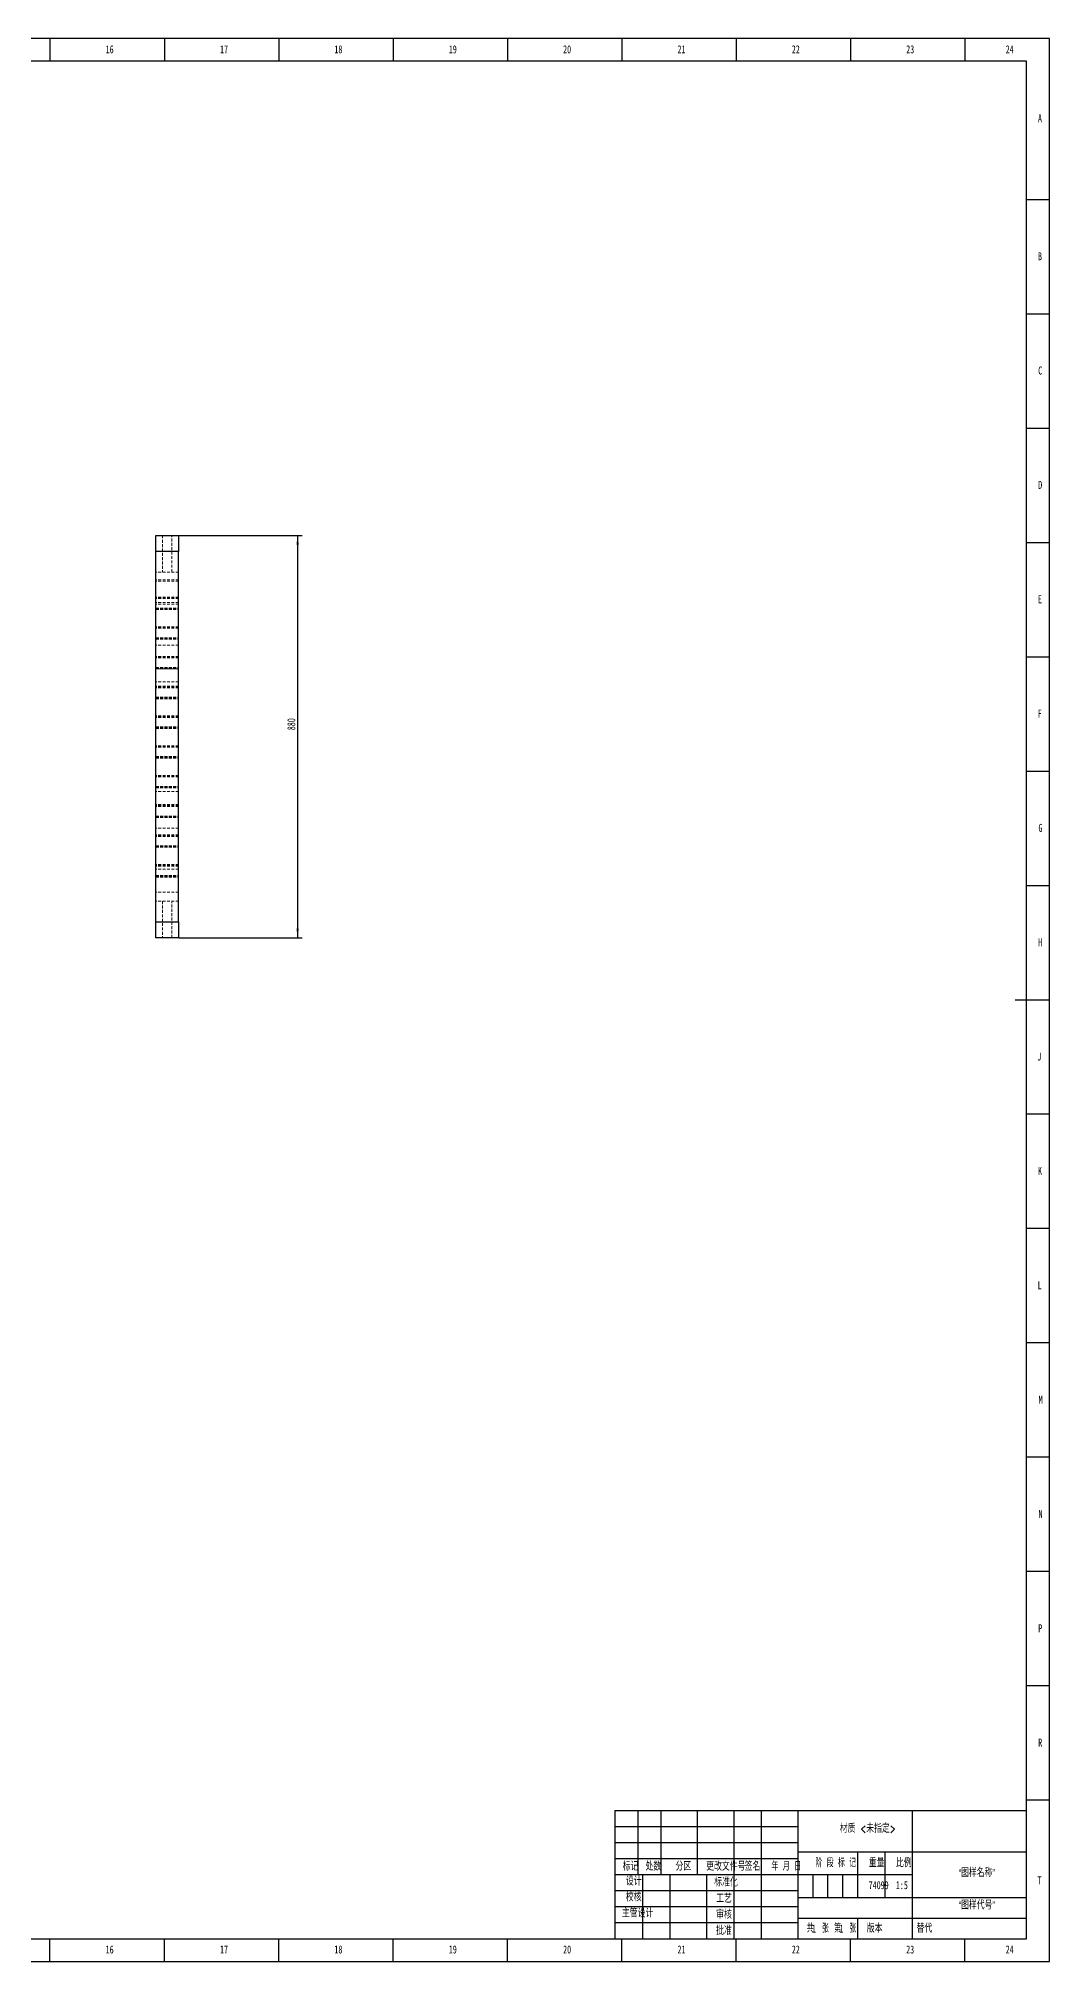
# Model space of a CAD drawing. Header units: millimetres. Extents: x 0 to 1189, y 0 to 841.
# Drawn here: x 747 to 1189, y 0 to 841 of the extents above; entities that cross this region are included whole.
import ezdxf

# ---------------------------------------------------------------- set-up
doc = ezdxf.new("R2010")
doc.units = ezdxf.units.MM
doc.linetypes.add('HIDDEN', pattern=[1.905, 1.27, -0.635])
for name, color, linetype in [('10', 7, 'Continuous'), ('5', 7, 'Continuous'), ('9', 7, 'Continuous'), ('SLD-0', 7, 'Continuous')]:
    doc.layers.add(name, color=color, linetype=linetype)
doc.styles.add('SLDTEXTSTYLE0', font='TXT', dxfattribs={"width": 0.7, "bigfont": 'bigfont'})
doc.styles.add('SLDTEXTSTYLE1', font='TXT', dxfattribs={"width": 0.6, "bigfont": 'bigfont'})
doc.styles.add('SLDTEXTSTYLE2', font='TXT', dxfattribs={"width": 0.614286, "bigfont": 'bigfont'})
doc.styles.add('SLDTEXTSTYLE3', font='TXT', dxfattribs={"width": 0.62, "bigfont": 'bigfont'})
doc.styles.add('SLDTEXTSTYLE5', font='TXT', dxfattribs={"width": 0.7})
doc.dimstyles.new('SLDDIMSTYLE1', dxfattribs={"dimtxt": 3.5, "dimasz": 4.08, "dimexe": 0, "dimexo": 0.0625, "dimgap": 0.875, "dimtad": 2, "dimlfac": 5, "dimrnd": 1e-09, "dimzin": 12, "dimdsep": 46, "dimtxsty": 'SLDTEXTSTYLE5', "dimsah": 1, "dimcen": 0.09, "dimadec": 0, "dimazin": 3, "dimtfac": 1, "dimtofl": 0, "dimtmove": 0, "dimatfit": 3, "dimfxl": 1, "dimfrac": 2, "dimtolj": 1, "dimtzin": 12, "dimarcsym": 0})

# ---------------------------------------------------------------- blocks, each defined once
blk = doc.blocks.new('_D_13')
at = {"layer": '10'}
for p, q in [((808.26, 623.67), (862.26, 623.67)), ((860.26, 623.67), (860.26, 447.67)), ((808.26, 447.67), (862.26, 447.67))]:
    blk.add_line(p, q, dxfattribs=at)
for points in [[(860.26, 623.67), (859.75, 619.59), (860.77, 619.59)], [(860.26, 447.67), (860.77, 451.75), (859.75, 451.75)]]:
    blk.add_solid(points, dxfattribs=at)
at = {"layer": '10', "insert": (855.75, 538.5), "char_height": 3.5, "attachment_point": 1, "rotation": 90, "style": 'SLDTEXTSTYLE5'}
blk.add_mtext('880', dxfattribs=at)

msp = doc.modelspace()

# ---------------------------------------------------------------- linework, layer by layer
at = {"color": 7, "linetype": 'Continuous', "lineweight": 25}
for p, q in [((798.257, 616.6723), (798.257, 623.6723)), ((798.257, 623.6723), (808.257, 623.6723)), ((808.257, 623.6723), (808.257, 616.6723)), ((808.257, 616.6723), (798.257, 616.6723)), ((798.257, 454.6723), (798.257, 616.6723)), ((808.257, 454.6723), (808.257, 616.6723)), ((798.257, 454.6723), (808.257, 454.6723)), ((798.257, 447.6723), (798.257, 454.6723)), ((808.257, 454.6723), (808.257, 447.6723)), ((808.257, 447.6723), (798.257, 447.6723))]:
    msp.add_line(p, q, dxfattribs=at)
at = {"color": 7, "linetype": 'HIDDEN', "lineweight": 18}
for p, q in [((801.257, 623.6723), (801.257, 607.6723)), ((805.257, 607.6723), (805.257, 623.6723)), ((798.257, 616.6723), (808.257, 616.6723)), ((808.257, 607.6723), (798.257, 607.6723)), ((808.257, 604.3165), (798.257, 604.3165)), ((808.257, 603.6723), (798.257, 603.6723)), ((808.257, 596.7165), (798.257, 596.7165)), ((808.257, 596.5555), (798.257, 596.5555)), ((808.257, 596.3944), (798.257, 596.3944)), ((808.257, 596.2334), (798.257, 596.2334)), ((808.257, 596.0723), (798.257, 596.0723)), ((808.257, 594.3165), (798.257, 594.3165)), ((808.257, 593.6723), (798.257, 593.6723)), ((798.257, 591.9165), (808.257, 591.9165)), ((798.257, 591.7555), (808.257, 591.7555)), ((798.257, 591.5944), (808.257, 591.5944)), ((798.257, 591.4334), (808.257, 591.4334)), ((798.257, 591.2723), (808.257, 591.2723)), ((808.257, 583.7165), (798.257, 583.7165)), ((808.257, 583.5555), (798.257, 583.5555)), ((808.257, 583.3944), (798.257, 583.3944)), ((808.257, 583.2334), (798.257, 583.2334)), ((808.257, 583.0723), (798.257, 583.0723)), ((798.257, 578.9165), (808.257, 578.9165)), ((798.257, 578.7555), (808.257, 578.7555)), ((798.257, 578.5944), (808.257, 578.5944)), ((798.257, 578.4334), (808.257, 578.4334)), ((798.257, 578.2723), (808.257, 578.2723)), ((808.257, 575.6723), (798.257, 575.6723)), ((808.257, 570.7165), (798.257, 570.7165)), ((808.257, 570.5555), (798.257, 570.5555)), ((808.257, 570.3944), (798.257, 570.3944)), ((808.257, 570.2334), (798.257, 570.2334)), ((808.257, 570.0723), (798.257, 570.0723)), ((798.257, 565.9165), (808.257, 565.9165)), ((798.257, 565.7555), (808.257, 565.7555)), ((798.257, 565.5944), (808.257, 565.5944)), ((798.257, 565.4334), (808.257, 565.4334)), ((808.257, 565.3292), (798.257, 565.3292)), ((798.257, 565.2723), (808.257, 565.2723)), ((808.257, 559.6723), (798.257, 559.6723)), ((808.257, 557.7165), (798.257, 557.7165)), ((808.257, 557.5555), (798.257, 557.5555)), ((808.257, 557.3944), (798.257, 557.3944)), ((808.257, 557.2334), (798.257, 557.2334)), ((808.257, 557.0723), (798.257, 557.0723)), ((798.257, 552.9165), (808.257, 552.9165)), ((798.257, 552.7555), (808.257, 552.7555)), ((798.257, 552.5944), (808.257, 552.5944)), ((798.257, 552.4334), (808.257, 552.4334)), ((798.257, 552.2723), (808.257, 552.2723)), ((808.257, 544.7165), (798.257, 544.7165)), ((808.257, 544.5555), (798.257, 544.5555)), ((808.257, 544.3944), (798.257, 544.3944)), ((808.257, 544.2334), (798.257, 544.2334)), ((808.257, 544.0723), (798.257, 544.0723)), ((798.257, 539.9165), (808.257, 539.9165)), ((798.257, 539.7555), (808.257, 539.7555)), ((798.257, 539.5944), (808.257, 539.5944)), ((798.257, 539.4334), (808.257, 539.4334)), ((798.257, 539.2723), (808.257, 539.2723)), ((808.257, 531.7165), (798.257, 531.7165)), ((808.257, 531.5555), (798.257, 531.5555)), ((808.257, 531.3944), (798.257, 531.3944)), ((808.257, 531.2334), (798.257, 531.2334)), ((808.257, 531.0723), (798.257, 531.0723)), ((798.257, 526.9165), (808.257, 526.9165)), ((798.257, 526.7555), (808.257, 526.7555)), ((798.257, 526.5944), (808.257, 526.5944)), ((798.257, 526.4334), (808.257, 526.4334)), ((798.257, 526.2723), (808.257, 526.2723)), ((808.257, 518.7165), (798.257, 518.7165)), ((808.257, 518.5555), (798.257, 518.5555)), ((808.257, 518.3944), (798.257, 518.3944)), ((808.257, 518.2334), (798.257, 518.2334)), ((808.257, 518.0723), (798.257, 518.0723)), ((798.257, 513.9165), (808.257, 513.9165)), ((798.257, 513.7555), (808.257, 513.7555)), ((798.257, 513.5944), (808.257, 513.5944)), ((798.257, 513.4334), (808.257, 513.4334)), ((798.257, 513.2723), (808.257, 513.2723)), ((808.257, 511.6723), (798.257, 511.6723)), ((808.257, 506.0155), (798.257, 506.0155)), ((808.257, 505.7165), (798.257, 505.7165)), ((808.257, 505.5555), (798.257, 505.5555)), ((808.257, 505.3944), (798.257, 505.3944)), ((808.257, 505.2334), (798.257, 505.2334)), ((808.257, 505.0723), (798.257, 505.0723)), ((798.257, 500.9165), (808.257, 500.9165)), ((798.257, 500.7555), (808.257, 500.7555)), ((798.257, 500.5944), (808.257, 500.5944)), ((798.257, 500.4334), (808.257, 500.4334)), ((798.257, 500.2723), (808.257, 500.2723)), ((808.257, 495.6723), (798.257, 495.6723)), ((808.257, 492.7165), (798.257, 492.7165)), ((808.257, 492.5555), (798.257, 492.5555)), ((808.257, 492.3944), (798.257, 492.3944)), ((808.257, 492.2334), (798.257, 492.2334)), ((808.257, 492.0723), (798.257, 492.0723)), ((798.257, 487.9165), (808.257, 487.9165)), ((798.257, 487.7555), (808.257, 487.7555)), ((798.257, 487.5944), (808.257, 487.5944)), ((798.257, 487.4334), (808.257, 487.4334)), ((798.257, 487.2723), (808.257, 487.2723)), ((808.257, 479.7165), (798.257, 479.7165)), ((808.257, 479.5555), (798.257, 479.5555)), ((808.257, 479.3944), (798.257, 479.3944)), ((808.257, 479.2334), (798.257, 479.2334)), ((808.257, 479.0723), (798.257, 479.0723)), ((808.257, 477.6723), (798.257, 477.6723)), ((798.257, 474.9165), (808.257, 474.9165)), ((798.257, 474.7555), (808.257, 474.7555)), ((798.257, 474.5944), (808.257, 474.5944)), ((798.257, 474.4334), (808.257, 474.4334)), ((798.257, 474.2723), (808.257, 474.2723)), ((808.257, 467.6723), (798.257, 467.6723)), ((808.257, 463.6723), (798.257, 463.6723)), ((801.257, 463.6723), (801.257, 447.6723)), ((805.257, 447.6723), (805.257, 463.6723)), ((808.257, 454.6723), (798.257, 454.6723))]:
    msp.add_line(p, q, dxfattribs=at)
at = {"layer": '5', "color": 7}
for p, q in [((1189, 841), (0, 841)), ((1189, 0), (1189, 841)), ((999, 59), (1079, 59)), ((999, 52), (1079, 52)), ((1085.5, 38), (1085.5, 28)), ((1092, 38), (1092, 28)), ((1098.5, 38), (1098.5, 28)), ((0, 0), (1189, 0))]:
    msp.add_line(p, q, dxfattribs=at)
at = {"layer": '5'}
for p, q in [((752, 841), (752, 831.0501)), ((802, 841), (802, 831.0501)), ((852, 841), (852, 831.0501)), ((902, 841), (902, 831.0501)), ((952, 841), (952, 831.0501)), ((1002, 841), (1002, 831.0501)), ((1052, 841), (1052, 831.0501)), ((1102, 841), (1102, 831.0501)), ((1152, 841), (1152, 831.0501)), ((1189, 770.5), (1179, 770.5)), ((1189, 720.5), (1179, 720.5)), ((1189, 670.5), (1179, 670.5)), ((1189, 620.5), (1179, 620.5)), ((1189, 570.5), (1179, 570.5)), ((1189, 520.5), (1179, 520.5)), ((1189, 470.5), (1179, 470.5)), ((1189, 370.5), (1179, 370.5)), ((1189, 320.5), (1179, 320.5)), ((1189, 270.5), (1179, 270.5)), ((1189, 220.5), (1179, 220.5)), ((1189, 170.5), (1179, 170.5)), ((1189, 120.5), (1179, 120.5)), ((1189, 70.5), (1179, 70.5)), ((752, 0), (752, 10)), ((802, 0), (802, 10)), ((852, 0), (852, 10)), ((902, 0), (902, 10)), ((952, 0), (952, 10)), ((1002, 0), (1002, 10)), ((1052, 0), (1052, 10)), ((1102, 0), (1102, 10)), ((1152, 0), (1152, 10))]:
    msp.add_line(p, q, dxfattribs=at)
at = {"layer": '5', "color": 7, "lineweight": 25}
for p, q in [((1179, 831.0501), (25, 831.0501)), ((1179, 10), (1179, 831.0501)), ((999, 66), (1179, 66)), ((999, 66), (999, 10)), ((1009, 66), (1009, 38)), ((1019, 66), (1019, 38)), ((1035, 66), (1035, 38)), ((1051, 66), (1051, 10)), ((1063, 66), (1063, 10)), ((1079, 66), (1079, 10)), ((1129, 66), (1129, 38)), ((999, 45), (1079, 45)), ((1079, 48), (1179, 48)), ((1105, 48), (1105, 28)), ((1117, 48), (1117, 28)), ((999, 38), (1129, 38)), ((1011, 38), (1011, 10)), ((1023, 38), (1023, 10)), ((1039, 38), (1039, 10)), ((1129, 38), (1129, 10)), ((999, 31), (1079, 31)), ((1079, 28), (1179, 28)), ((999, 24), (1079, 24)), ((999, 17), (1079, 17)), ((1079.0061, 18.9824), (1179, 18.9824)), ((0, 10), (1179, 10))]:
    msp.add_line(p, q, dxfattribs=at)
at = {"layer": '5', "lineweight": 25}
for p, q in [((1189, 420.5), (1174, 420.5)), ((1105, 18.9824), (1105, 10))]:
    msp.add_line(p, q, dxfattribs=at)

# ---------------------------------------------------------------- texts
at = {"layer": '10', "char_height": 3.5}
for s, insert, attachment_point, style in [('16', (778.0913, 838.0019), 2, 'SLDTEXTSTYLE5'), ('17', (828.0913, 838.0019), 2, 'SLDTEXTSTYLE5'), ('18', (878.0913, 838.0019), 2, 'SLDTEXTSTYLE5'), ('19', (928.0913, 838.0019), 2, 'SLDTEXTSTYLE5'), ('20', (978.0889, 838.0019), 2, 'SLDTEXTSTYLE5'), ('21', (1028.0889, 838.0019), 2, 'SLDTEXTSTYLE5'), ('22', (1078.0889, 838.0019), 2, 'SLDTEXTSTYLE5'), ('23', (1128.0889, 838.0019), 2, 'SLDTEXTSTYLE5'), ('24', (1171.5889, 838.0019), 2, 'SLDTEXTSTYLE5'), ('A', (1184.8203, 807.7519), 2, 'SLDTEXTSTYLE5'), ('B', (1184.8203, 747.5019), 2, 'SLDTEXTSTYLE5'), ('C', (1184.9273, 697.5299), 2, 'SLDTEXTSTYLE5'), ('D', (1184.9297, 647.5019), 2, 'SLDTEXTSTYLE5'), ('E', (1184.8179, 597.5299), 2, 'SLDTEXTSTYLE5'), ('F', (1184.7243, 547.5019), 2, 'SLDTEXTSTYLE5'), ('G', (1185.0391, 497.5299), 2, 'SLDTEXTSTYLE5'), ('H', (1184.9297, 447.5019), 2, 'SLDTEXTSTYLE5'), ('J', (1184.5153, 397.5299), 2, 'SLDTEXTSTYLE5'), ('K', (1184.8203, 347.5019), 2, 'SLDTEXTSTYLE5'), ('L', (1184.6806, 297.5299), 2, 'SLDTEXTSTYLE5'), ('M', (1185.0974, 247.5019), 2, 'SLDTEXTSTYLE5'), ('N', (1185.0488, 197.5299), 2, 'SLDTEXTSTYLE5'), ('P', (1184.9443, 147.5019), 2, 'SLDTEXTSTYLE5'), ('R', (1184.9297, 97.5299), 2, 'SLDTEXTSTYLE5'), ('材质 <未指定>', (1109.4754, 59.8579), 2, 'SLDTEXTSTYLE0'), ('74099', (1114.3048, 35.1578), 2, 'SLDTEXTSTYLE5'), ('“图样名称”', (1157.1694, 40.5106), 2, 'SLDTEXTSTYLE0'), ('T', (1184.6563, 37.2519), 2, 'SLDTEXTSTYLE5'), ('校核', (1007.176, 29.8568), 2, 'SLDTEXTSTYLE0'), ('“图样代号”', (1157.1718, 26.3657), 2, 'SLDTEXTSTYLE0'), ('主管设计', (1008.926, 22.8297), 2, 'SLDTEXTSTYLE0'), ('1', (1085.1099, 16.1881), 1, 'SLDTEXTSTYLE5'), ('1', (1097.1354, 16.1881), 1, 'SLDTEXTSTYLE5'), ('16', (778.0913, 7.0299), 2, 'SLDTEXTSTYLE5'), ('17', (828.0913, 7.0299), 2, 'SLDTEXTSTYLE5'), ('18', (878.0913, 7.0299), 2, 'SLDTEXTSTYLE5'), ('19', (928.0913, 7.0299), 2, 'SLDTEXTSTYLE5'), ('20', (978.0889, 7.0299), 2, 'SLDTEXTSTYLE5'), ('21', (1028.0889, 7.0299), 2, 'SLDTEXTSTYLE5'), ('22', (1078.0889, 7.0299), 2, 'SLDTEXTSTYLE5'), ('23', (1128.0889, 7.0299), 2, 'SLDTEXTSTYLE5'), ('24', (1171.5889, 7.0299), 2, 'SLDTEXTSTYLE5')]:
    msp.add_mtext(s, dxfattribs=dict(at, insert=insert, attachment_point=attachment_point, style=style))
at = {"layer": '10', "color": 7, "insert": (1112.5264, 16.1881), "char_height": 3.5, "attachment_point": 2, "style": 'SLDTEXTSTYLE0'}
msp.add_mtext('版本', dxfattribs=at)
at = {"layer": '9', "color": 7, "char_height": 3.5, "attachment_point": 2}
for s, insert, style in [('标记', (1005.8211, 43.3062), 'SLDTEXTSTYLE0'), ('处数', (1015.7589, 43.3062), 'SLDTEXTSTYLE0'), ('分区', (1028.9158, 43.3062), 'SLDTEXTSTYLE0'), ('更改文件号', (1047.4728, 43.3062), 'SLDTEXTSTYLE0'), ('签名', (1059.1453, 43.3062), 'SLDTEXTSTYLE0'), ('年 月 日', (1073.9089, 43.3062), 'SLDTEXTSTYLE3'), ('阶 段 标 记', (1095.5362, 44.8103), 'SLDTEXTSTYLE2'), ('重量', (1113.4015, 44.8103), 'SLDTEXTSTYLE0'), ('比例', (1125.295, 44.8103), 'SLDTEXTSTYLE0'), ('设计', (1007.228, 36.7667), 'SLDTEXTSTYLE0'), ('标准化', (1047.5672, 36.3584), 'SLDTEXTSTYLE0'), ('工艺', (1046.681, 29.2301), 'SLDTEXTSTYLE0'), ('审核', (1046.6804, 22.2493), 'SLDTEXTSTYLE0'), ('批准', (1046.6624, 15.2155), 'SLDTEXTSTYLE0'), ('共  张', (1087.69, 16.1881), 'SLDTEXTSTYLE1'), ('第  张', (1099.6754, 16.1881), 'SLDTEXTSTYLE1')]:
    msp.add_mtext(s, dxfattribs=dict(at, insert=insert, style=style))
at = {"layer": 'SLD-0', "char_height": 3.5}
for s, insert, attachment_point, style in [('1:5', (1124.4373, 35.1578), 2, 'SLDTEXTSTYLE5'), ('替代', (1130.8513, 16.1881), 1, 'SLDTEXTSTYLE0')]:
    msp.add_mtext(s, dxfattribs=dict(at, insert=insert, attachment_point=attachment_point, style=style))

# ---------------------------------------------------------------- dimensions: what is measured, and where the dimension line sits
at = {"layer": '10'}
dim = msp.add_linear_dim(base=(860.257, 447.6723), p1=(808.257, 623.6723), p2=(808.257, 447.6723), angle=90, dimstyle='SLDDIMSTYLE1', dxfattribs=at)
dim.commit()
dim.dimension.update_dxf_attribs({"geometry": '_D_13', "text_midpoint": (860.257, 540.7992), "dimtype": 160})

doc.saveas('drawing.dxf')
